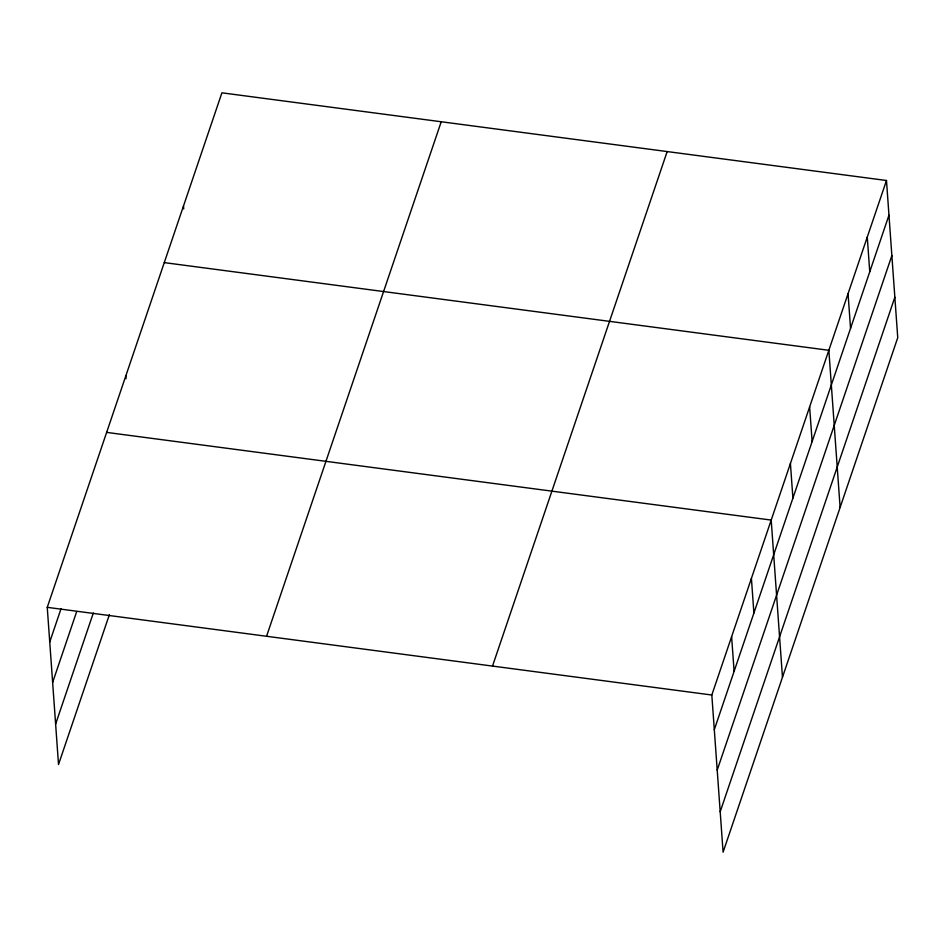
<?xml version="1.0" encoding="UTF-8"?>
<svg xmlns="http://www.w3.org/2000/svg" width="945" height="945" viewBox="0 0 945 945"><rect width="100%" height="100%" fill="white"/><g stroke="black" fill="none" stroke-linecap="round" stroke-linejoin="round"><path stroke-width="1.42" d="M109.419 614.557L58.519 764.505L47.25 607.34L221.91 92.823L886.481 180.495L897.75 337.66L723.09 852.177L711.821 695.012L886.481 180.495M49.731 642.021L61.047 608.698M52.636 682.444L76.675 611.628M55.613 724.083L93.319 613.01M266.561 636.268L441.22 121.751M492.51 666.083L667.17 151.566M714.302 729.694L888.973 215.176M717.208 770.116L891.867 255.599M720.184 811.755L894.856 297.25M164.276 262.615L828.848 350.288L840.117 507.453M106.631 432.397L771.203 520.081L782.472 677.246M47.25 607.34L711.821 695.012M867.274 237.1L869.754 271.782M848.055 293.694L850.547 328.376M809.629 406.882L812.121 441.575M790.422 463.487L792.902 498.169M751.417 578.387L753.897 613.069M731.619 636.706L734.1 671.387M183.484 206.01L183.696 208.904M125.85 375.803L126.051 378.697"/></g></svg>
